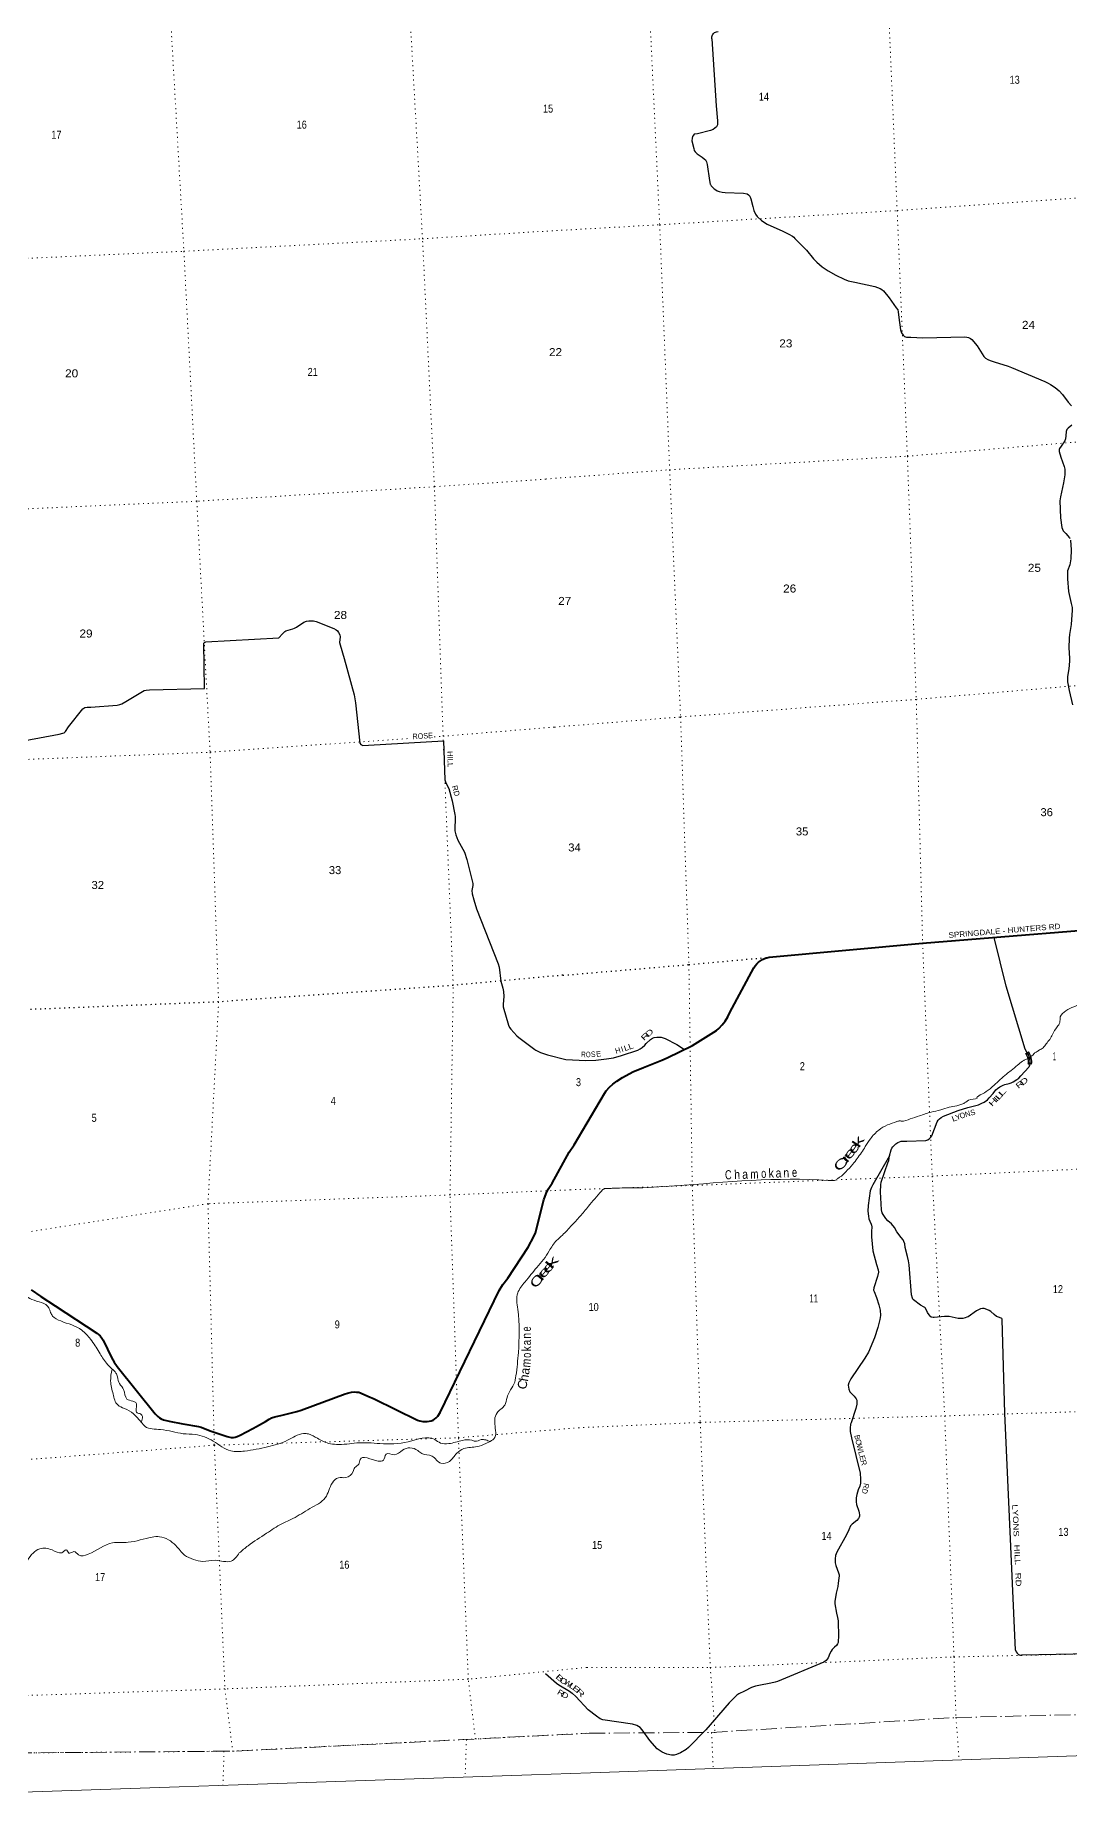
# Model space of a CAD drawing. Header units: feet. Extents: x 733631 to 986127, y 195788 to 388968.
# Drawn here: x 758373 to 780988, y 196389 to 234828 of the extents above; entities that cross this region are included whole.
import ezdxf
from ezdxf.enums import TextEntityAlignment as Align

# ---------------------------------------------------------------- set-up
doc = ezdxf.new("R2010")
doc.units = ezdxf.units.FT
doc.header["$LTSCALE"] = 70
doc.header["$PDMODE"] = 32
doc.header["$PDSIZE"] = 35
doc.linetypes.add('DOT_DASHED', pattern=[7.7, 5, -1.2, 0.3, -1.2])
doc.linetypes.add('DOTTED', pattern=[1.5, 0.3, -1.2])
for name, color, linetype, lineweight in [('26', 7, 'Continuous', 40), ('29', 7, 'Continuous', 25), ('31', 7, 'Continuous', 13), ('39', 7, 'Continuous', 13), ('4', 7, 'Continuous', 13), ('44', 7, 'DOT_DASHED', 13), ('6', 7, 'DOTTED', 25), ('7', 7, 'DOTTED', 13)]:
    doc.layers.add(name, color=color, linetype=linetype, lineweight=lineweight)
for name, color, linetype in [('27', 7, 'Continuous'), ('30', 7, 'Continuous'), ('41', 7, 'Continuous')]:
    doc.layers.add(name, color=color, linetype=linetype)

msp = doc.modelspace()

# ---------------------------------------------------------------- linework, layer by layer
at = {"layer": '26'}
for points in [[(770041.98, 210397.32), (770154.75, 210560.76), (770814.68, 211683.08), (770855.57, 211739.11), (770924.48, 211818.11), (771001.28, 211889.46), (771085.11, 211952.4), (771211.65, 212034.65), (771435.81, 212155.07), (771671.33, 212251.4), (772073.02, 212414.46), (772187.76, 212461.64), (772743.23, 212731.99), (773267.39, 213058.93), (773316.33, 213102.64), (773390.63, 213181.17), (773456.3, 213267.04), (773512.64, 213359.3), (773559.03, 213456.95), (774081.23, 214428.64), (774084.63, 214434.3), (774114.03, 214477.2), (774147.75, 214516.79), (774185.43, 214552.65), (774226.64, 214584.37), (774270.95, 214611.6), (774317.86, 214634.06), (774366.86, 214651.49), (774417.41, 214663.7), (777770.82, 214969.36), (782994.99, 215391.35)], [(769543.84, 209497.41), (769587.65, 209587.71), (769671.87, 209722.81), (770041.98, 210397.32)], [(763404.49, 204510.97), (763488.83, 204561.03), (763541.32, 204590.57), (763609.65, 204613.17), (763773.56, 204650.42), (764095.58, 204725.55), (764187.17, 204754.02), (765146, 205112.28), (765198.34, 205130.41), (765290.1, 205149.99), (765347.74, 205156.64), (765398.73, 205154.42), (765447.5, 205147.77), (765496.28, 205130.02), (765642.6, 205065.69), (765779.7, 205004.54), (766733.16, 204538.84), (766782.11, 204524.43), (766843.07, 204512.23), (766942.16, 204512.56), (767027.08, 204525.54), (767070.31, 204542.18), (767102.59, 204560.18), (767139.04, 204588.76), (767175.61, 204629.8), (767226.99, 204708.67), (768513.91, 207372.88), (768593.35, 207503.61), (768701.86, 207642.12), (769147.59, 208319.94), (769273.88, 208553.26), (769307.21, 208639.38), (769494.54, 209354.79), (769543.84, 209497.41)], [(758287.52, 207391.58), (758497.45, 207244.24), (758809.23, 207042.23), (759724.04, 206443.09), (759793.17, 206380.05), (759833.08, 206335.68), (759861.81, 206289.56), (759955.94, 206089.1), (760038.77, 205910.2), (760099.11, 205809.94), (760164.91, 205713.61), (760996.98, 204680.82), (761056.84, 204620.93), (761089.65, 204592.23), (761130, 204567.69), (761180.99, 204547.73), (761299.42, 204517.55), (761601.09, 204456.26), (761941.4, 204403.54), (761997.93, 204386.33), (762198.13, 204303.03), (762571.77, 204181.3), (762660.8, 204162.85), (762709.57, 204160.63), (762745.04, 204165.07), (762789.38, 204180.6), (762856.29, 204207.83), (763133.63, 204359.1), (763213.86, 204400.07), (763404.49, 204510.97)]]:
    msp.add_lwpolyline(points, dxfattribs=at)
at = {"layer": '29'}
msp.add_line((783606.99, 199479.56), (779932.67, 199396.66), dxfattribs=at)
for points in [[(773165.03, 234750.98), (773165.99, 234788.26), (773171.11, 234810.2), (773178.11, 234834), (773184.17, 234845.67), (773197.71, 234862.01), (773223.36, 234883.01), (773242.49, 234894.68), (773262.54, 234901.69), (773303.57, 234908.19)], [(773165.03, 234750.98), (773257.76, 233281.06), (773290.25, 232954.8)], [(773290.25, 232954.8), (773289.14, 232868.84), (773264.88, 232825.91), (773229.43, 232794.16), (773193.98, 232762.42), (773132.41, 232741.88), (772848.79, 232667.19), (772774.15, 232659.73), (772761.09, 232642.93), (772742.43, 232613.05), (772731.23, 232575.71), (772729.37, 232517.82), (772766.69, 232346.05), (772780.67, 232304.04), (772798.41, 232276.97), (772841.32, 232234.02), (772953.28, 232159.33), (772996.19, 232123.86), (773021.38, 232100.53), (773044.71, 232056.65), (773057.77, 232002.49), (773110.01, 231651.47), (773129.6, 231572.13), (773135.2, 231560.93), (773150.12, 231534.79), (773177.19, 231502.1), (773213.56, 231463.83), (773247.15, 231443.3), (773278.87, 231426.49), (773326.46, 231412.48), (773387.09, 231396.62), (773453.34, 231390.07), (773856.38, 231375.14), (773935.67, 231361.14), (773968.33, 231337.79), (773991.64, 231308.86), (774013.11, 231248.17), (774057.89, 231083.86), (774080.29, 230994.24), (774116.66, 230911.16), (774157.71, 230858.88), (774251.95, 230777.65), (774371.37, 230695.5), (774714.69, 230538.66), (774848.09, 230477.99), (774923.67, 230434.1), (774954.45, 230408.9), (774980.57, 230382.76), (775028.17, 230329.54), (775229.68, 230127.89), (775386.42, 229933.71), (775458.24, 229859.97), (775577.66, 229762.87), (775704.54, 229673.25), (775871.55, 229582.69), (776058.15, 229493.07), (776146.76, 229458.53), (776289.52, 229425.85), (776722.41, 229328.76), (776840.88, 229290.49), (776878.19, 229268.08), (776916.46, 229239.14), (777035.88, 229082.3), (777192.62, 228865.71), (777227.11, 228818.1), (777237.4, 228776.09), (777252.32, 228656.59), (777289.64, 228380.25), (777309.21, 228321.44), (777341.89, 228268.23), (777372.65, 228239.29), (777416.52, 228223.42), (777513.55, 228223.42), (777774.78, 228208.48), (778692.8, 228230.88)], [(778692.8, 228230.88), (778739.44, 228225.28), (778773.96, 228215.01), (778815.94, 228195.41), (778842.99, 228175.8), (778962.41, 228033.9), (779111.68, 227802.37), (779144.34, 227765.96), (779193.78, 227735.16), (779248.83, 227713.69), (779335.59, 227682.88), (779641.6, 227585.79), (779716.23, 227557.78), (780440.21, 227257.17), (780517.65, 227218.89), (780567.09, 227189.95), (780668.78, 227119.93), (780753.68, 227048.05), (780828.32, 226965.9), (780955.2, 226801.59), (781022.37, 226719.44)], [(781029.84, 226301.2), (780955.2, 226233.98), (780924.41, 226201.3), (780910.42, 226159.3), (780902.95, 226062.21), (780896.43, 226003.39), (780880.56, 225957.65), (780798.46, 225838.15), (780763.01, 225791.46), (780753.68, 225763.46), (780755.55, 225724.25), (780791, 225599.16), (780865.64, 225397.51), (780877.76, 225336.82), (780880.56, 225263.07), (780875.9, 225209.85), (780850.71, 225039.02), (780783.54, 224732.81), (780772.33, 224645.04), (780783.54, 224269.76), (780813.39, 224060.64), (780827.38, 224024.22), (780846.04, 223988.75), (780872.17, 223958.86), (780902.95, 223926.2), (780979.45, 223832.84), (780989.72, 223816.96)], [(781001.84, 223780.56), (781017.7, 223574.24), (781010.24, 223372.59), (780987.85, 223245.62), (780940.27, 223113.98), (780935.6, 223073.85), (780935.6, 222939.41), (780958, 222663.08), (781017.7, 222401.68), (781039.17, 222309.25), (781040.1, 222252.31), (781017.7, 221938.63), (780982.26, 221722.04), (780972.92, 221639.89), (780965.46, 221430.77), (780980.39, 221206.71), (780981.32, 221138.56), (780965.46, 220967.72), (780937.47, 220799.67), (780935.6, 220728.73), (780939.34, 220685.78), (780972.92, 220497.2), (781046.71, 220180.14)], [(758155.99, 219405.35), (758898.29, 219544.85), (758981.31, 219561.82), (759010.04, 219573.64), (759035.21, 219596.65), (759103.93, 219700.35), (759417.16, 220097.89), (759459.61, 220124.67), (759506.76, 220133.66), (759589.04, 220135.22), (760163.87, 220175.16), (760220.83, 220187.58), (760270.23, 220207.81), (760358.19, 220257.72), (760756.22, 220493.68), (760797.92, 220505.52), (760870.52, 220508.48), (762076.51, 220538.36), (762060.54, 221532.3), (762075.61, 221549.21), (762105.89, 221558.34), (763700.44, 221650.63), (763781.71, 221738.56), (763827.09, 221788.52), (763853.84, 221801.95), (764007.3, 221846.57), (764040.41, 221860.42), (764083.08, 221882.89), (764247.76, 221987.41), (764305.38, 222013.21), (764357.03, 222022.2), (764404.18, 222022.2), (764460.26, 222016.36), (764511.97, 222001.97), (764901.73, 221855.47), (764952.09, 221823.34), (764979.03, 221798.63), (765003.74, 221767.17), (765034.2, 221711.98), (765041.91, 221672.8), (765028.44, 221549.22), (765036.57, 221492.62), (765124.44, 221198.28), (765348.44, 220402.22), (765373.34, 220226.08), (765469.57, 219346.2), (765491, 219315.78), (765535.96, 219296.6), (765658.85, 219297.67), (767297.43, 219397.83), (767327.8, 218545.08), (767346.76, 218479.77), (767414.22, 218349.68), (767490.88, 218085.08), (767547.86, 217781.13), (767554.44, 217741.42), (767546.43, 217424.99), (767565.82, 217340.74), (767608.7, 217220.19), (767759.8, 216958.68), (767808.22, 216799.62), (767943.07, 216277.95), (767940.94, 216229.3), (767920.61, 216120.66), (767927.61, 216051.57), (767960.87, 215920.07), (768022.98, 215719.29), (768494.18, 214520.74), (768517.92, 214446.7), (768551.16, 214138.55), (768597.27, 213987.45), (768609.99, 213915.31), (768614.27, 213806.95), (768601.01, 213638.94), (768605.03, 213575.03), (768715.53, 213177.2), (768741.09, 213127.66), (768769.42, 213089.57), (768901.91, 212946.89), (768946.91, 212910.7), (769292.63, 212645.81), (769317.33, 212632.32), (769345.02, 212619.16), (769422.02, 212582.52), (769567.98, 212530.84), (769972.29, 212423.2)], [(780117.55, 212327.72), (780118.9, 212400.15), (780116.37, 212421.86), (780109.31, 212454.18), (780100.73, 212484.99), (780085.08, 212520.84), (780014.28, 212653.24), (779592.98, 214031.78), (779331.11, 215096.22)], [(769972.29, 212423.2), (770408.17, 212405.04), (770624.61, 212412.51), (770859.72, 212438.65), (771012.72, 212464.79), (771191.85, 212513.33), (771546.37, 212632.83), (771597.68, 212656.17), (771640.6, 212687.91), (771696.57, 212742.06), (771729.23, 212778.47), (771822.53, 212864.35), (771868.24, 212889.56), (771900.89, 212905.43), (771963.4, 212915.7), (772053.9, 212912.9), (772101.47, 212900.77), (772143.46, 212886.76), (772397.22, 212752.33), (772566.67, 212646.06)], [(777050.07, 210319.44), (777082.03, 210449.68), (777099.77, 210486.09), (777123.08, 210516.9), (777186.52, 210580.38), (777226.65, 210611.19), (777264.89, 210628.93), (777301.28, 210637.33), (777429.09, 210640.13), (777839.59, 210655.07), (777883.45, 210667.2), (777914.22, 210688.68), (777950.62, 210730.69), (777970.2, 210759.63), (778085.88, 211062.1), (778113.89, 211099.44), (778141.86, 211129.32), (778179.19, 211157.33), (778223.96, 211185.33), (778548.63, 211308.56), (778761.34, 211375.78), (778992.71, 211435.53), (779066.44, 211468.2), (779112.13, 211495.27), (779185.85, 211546.62), (779227.81, 211584.9), (779309.91, 211681.99), (779369.62, 211764.14), (779406.03, 211794.95), (779459.18, 211827.62), (779533.84, 211866.84), (779567.41, 211879.9), (779660.7, 211898.57), (779703.64, 211913.51), (779746.53, 211935.92), (779832.36, 211988.2), (779871.57, 212021.81), (779918.19, 212070.35), (780089.86, 212257.06), (780101.55, 212274.34), (780111.81, 212297.68), (780117.55, 212327.72)], [(777050.07, 210319.44), (776682.27, 209685.56), (776649.62, 209626.75), (776622.56, 209551.13), (776577.78, 209229.98), (776574.99, 209107.69), (776585.24, 208998.45), (776598.31, 208938.71), (776615.1, 208893.89), (776644.95, 208826.68), (776654.29, 208800.54), (776657.09, 208767.87), (776652.42, 208662.37), (776652.42, 208550.34), (776682.27, 208244.13), (776764.37, 207945.39), (776801.69, 207825.89), (776807.28, 207773.62), (776786.76, 207683.99), (776704.66, 207430.06), (776699.06, 207381.52), (776708.39, 207349.79), (776764.37, 207220.94), (776816.62, 207064.1), (776842.73, 206942.75), (776846.47, 206825.11), (776837.13, 206739.24), (776794.23, 206563.71), (776721.45, 206335.94), (776585.24, 206025.98), (776510.61, 205891.54), (776204.6, 205443.43)], [(779509.19, 206737.38), (779506.75, 206749.96), (779498.36, 206765.82), (779453.58, 206780.76), (779387.33, 206807.84), (779334.16, 206847.97), (779259.53, 206915.19), (779226.87, 206936.67), (779177.43, 206960), (779114.92, 206979.62), (779079.46, 206983.35), (779035.62, 206974.94), (779002.96, 206959.08), (778946.06, 206930.13), (778765.99, 206800.37), (778737.08, 206788.23), (778698.82, 206774.23), (778647.52, 206765.82), (778592.47, 206761.16), (778550.49, 206765.82), (778348.97, 206803.16), (778300.47, 206806.91), (778251.95, 206803.16), (778020.58, 206780.76), (778000.06, 206780.77), (777973.93, 206788.24), (777957.14, 206793.84), (777938.48, 206810.63), (777878.77, 206892.78), (777830.26, 206986.15), (777819.06, 207001.09), (777804.13, 207012.28), (777722.04, 207057.09), (777572.76, 207169.12), (777557.84, 207185.94), (777546.64, 207206.47), (777527.98, 207281.14), (777475.74, 207938.37), (777464.54, 208020.54), (777438.42, 208117.61), (777386.18, 208311.79), (777378.71, 208393.95), (777361.92, 208448.11), (777343.26, 208481.72), (777304.08, 208535.85), (777207.05, 208655.34), (777154.81, 208752.43), (777087.63, 208834.59), (777013, 208901.8), (776966.35, 208952.23), (776908.51, 209036.23), (776884.25, 209071.73), (776871.19, 209140.79), (776848.8, 209529.15), (776856.26, 209685.99), (776867.45, 209745.76), (776945.83, 209977.26), (777013, 210163.97), (777031.65, 210216.28), (777050.07, 210319.44)], [(779803.26, 199509.65), (779569.41, 204694.64), (779509.19, 206737.38)], [(776204.6, 205443.43), (776156.09, 205351.96), (776146.76, 205301.55), (776156.09, 205217.53), (776176.62, 205159.65), (776226.99, 205109.23), (776273.64, 205062.55), (776320.29, 205008.41), (776331.48, 204978.53), (776333.35, 204943.06), (776331.48, 204888.91), (776310.96, 204793.69), (776208.33, 204481.88), (776197.14, 204448.27), (776184.08, 204360.51), (776189.67, 204291.43), (776213.94, 204151.39), (776407.99, 203382.13), (776415.45, 203247.7), (776415.45, 203161.82), (776400.53, 203098.33), (776363.21, 203016.18), (776333.35, 202911.62), (776318.42, 202840.67), (776318.43, 202754.78), (776325.88, 202691.3), (776373.46, 202552.2), (776383.73, 202513.92), (776390.26, 202468.17), (776387.46, 202442.97), (776382.79, 202419.63), (776366.93, 202388.82), (776333.35, 202344.01), (776228.86, 202261.85), (776196.2, 202227.31), (776154.23, 202142.36), (776109.44, 202030.33), (775893, 201649.43), (775867.8, 201581.28), (775855.68, 201507.53), (775856.61, 201416.97), (775870.61, 201358.16), (775930.32, 201201.32), (775944.31, 201159.31), (775944.31, 201131.31), (775941.51, 201083.69), (775926.58, 200973.53), (775915.39, 200902.58), (775882.6, 200758.2)], [(775882.6, 200758.2), (775852.88, 200576.77), (775851.94, 200519.82), (775889.26, 200318.17), (775911.65, 200221.07), (775920.98, 200152), (775934.04, 199802.84), (775927.51, 199710.42), (775921.91, 199676.81), (775910.72, 199645.07), (775884.59, 199609.59), (775844.48, 199571.31), (775795.03, 199523.71), (775769.84, 199489.16), (775739.99, 199436.88), (775707.33, 199340.73), (775687.74, 199309.91), (775660.69, 199280.98), (775613.11, 199250.17), (774598.06, 198824.46), (774548.6, 198806.73), (774456.25, 198787.12), (774187.56, 198734.84), (774116.64, 198719.91), (774030.82, 198690.02), (773874.08, 198615.34), (773756.52, 198551.87), (773711.74, 198521.99), (773665.1, 198480.91), (773545.69, 198353.94), (773029.16, 197764.9)], [(779803.26, 199509.65), (779808.09, 199485.93), (779814.62, 199470.99), (779836.08, 199441.12), (779861.27, 199418.72), (779875.26, 199409.38), (779890.19, 199403.78), (779907.91, 199398.18), (779932.67, 199396.66)], [(769531.13, 198996.37), (769770.06, 198787.36), (769820.75, 198748.65), (770049.56, 198615.19), (770111.38, 198571.66), (770193.33, 198492.3), (770461.4, 198205.41)], [(773029.16, 197764.9), (772653.78, 197377.44), (772602.5, 197337.72), (772478.38, 197261.68), (772392.55, 197224.34), (772340.3, 197213.14), (772280.6, 197213.14), (772182.56, 197233.71), (772075.35, 197276.62), (771971.63, 197350.18), (771810.43, 197533.27), (771638.72, 197769.54), (771596.63, 197815.11), (771526.77, 197859.17), (771431.92, 197889.08), (770784.14, 197986.13), (770725.9, 198007.43), (770642.62, 198066.58), (770461.4, 198205.41)]]:
    msp.add_lwpolyline(points, dxfattribs=at)
at = {"layer": '29', "linetype": 'DOTTED', "lineweight": 100}
msp.add_arc((779766.09, 212370.58), 352.44, 353.60319, 35.65933, dxfattribs=at)
at = {"layer": '31'}
for p, q in [((780017.33, 212558.91), (780084.7, 212591.77)), ((780029.27, 212555.83), (780082.26, 212581.67)), ((780077.45, 212333.3), (780153.35, 212323.52)), ((780146.34, 212332.48), (780086.21, 212340.23))]:
    msp.add_line(p, q, dxfattribs=at)
for centre, radius, start, end in [((779775.01, 212369.84), 373.2, 354.25558, 34.58396), ((779775.01, 212369.84), 381.2, 353.0081, 35.63948), ((779761.54, 212369.81), 318.01, 353.40762, 36.47549), ((779761.54, 212369.81), 326.01, 354.79485, 34.79124)]:
    msp.add_arc(centre, radius, start, end, dxfattribs=at)
msp.add_point((780086.21, 212340.23), dxfattribs=at)
at = {"layer": '39'}
for points in [[(780068.77, 212450.93), (780209.33, 212556.45), (780219.04, 212568.89), (780254.75, 212590.24), (780316.13, 212630.6), (780405.4, 212683.97), (780469.49, 212766.85), (780549.22, 212866.39), (780606.42, 212975.31), (780710.43, 213138.26), (780768.08, 213233.05), (780780.36, 213356.69), (780899.46, 213489.82), (781074.46, 213580.3), (781281.96, 213665.76), (781575.01, 213794.37), (781737.79, 213823.84), (781872.88, 213769.58), (782039.09, 213690.06), (782127.81, 213632.3), (782165.81, 213580.99), (782133.77, 213507.22), (782129.18, 213395.95), (782243.02, 213310.71), (782313.51, 213254.38), (782476.51, 213148.49), (782585.24, 213032.77), (782748.67, 212977.41), (782771.13, 212970.05), (782867.35, 212930.71), (782921.37, 212883.95), (783002.08, 212823.91), (783052.95, 212748.76), (783082.23, 212717.38), (783146.97, 212715.42), (783229.86, 212778.69), (783383.04, 212856.34), (783422.79, 212877.82), (783595.65, 212972.27), (783830.47, 213024.26), (784006.88, 213070.33), (784189.03, 213062.03), (784381.03, 213062.14), (784517.19, 213038.22), (784685.15, 213031.49)], [(770098.37, 208798.5), (770280.87, 208992.92), (770465.82, 209217.06), (770752.45, 209549.53), (770820.3, 209602.09), (770879.18, 209605.74), (770986, 209609.91), (771033.46, 209611.08), (771260.86, 209620.33), (771423.94, 209620.33), (772349.35, 209662.03), (775708.85, 209781.38), (775842.23, 209781.62), (775882.23, 209795.03), (775901.85, 209813.84), (775955.28, 209849.91), (776006.7, 209885.9), (776092.99, 209969.49), (776243.31, 210137.97), (776340.52, 210260.3), (776518.2, 210522.6), (776630.04, 210693.88), (776814.04, 210883.65), (777000.53, 210994.7), (777208.35, 211070.06), (777276.61, 211084.38), (777298.95, 211081.05), (777501.66, 211125.95), (777703.68, 211193.05), (777953.7, 211275.83), (778166.38, 211325.09), (778352.44, 211385.61), (778515.22, 211415.08), (778605.31, 211442.22), (778687.14, 211475.15), (778822.14, 211552.22), (778958.17, 211597), (778956.08, 211598.95), (778967.75, 211613.47), (779160.29, 211724.71), (779331.76, 211863.56), (779603.01, 212106.64), (779703.57, 212186.64), (779845.45, 212302.32), (779951.87, 212388.58), (780007.45, 212420.67), (780069.45, 212451.25)], [(762835.4, 201633.97), (763027.1, 201792.15), (763431.75, 202064.64), (763765.34, 202274.81), (764006.55, 202387.82), (764378.23, 202607.01), (764715.21, 202843.5), (764870.49, 203170.26), (765000.86, 203280.48), (765162.13, 203282.52), (765324.25, 203413.71), (765358.39, 203501.34), (765447.23, 203578.23), (765475.03, 203677.81), (765871.06, 203645.38), (765987.6, 203662.44), (766042.81, 203794.99), (766222.56, 203783.36), (766399.63, 203880.63), (766565.65, 203935.25), (766734.56, 203872.9), (766824.87, 203808.58), (767048.09, 203751.63), (767243.51, 203595.11), (767426, 203636.02), (767588.94, 203815.67), (767741.73, 203916.37), (768033.05, 203960.01), (768223.01, 204025.32), (768430.83, 204183.9), (768430.49, 204361.46), (768468.54, 204699.4), (768635.81, 204867.05), (768688.06, 205037.86), (768739.49, 205160.23), (768838.19, 205328.17), (768882.08, 205510.89), (768934.1, 206018.68), (768920.82, 206966.75), (768920.13, 207321.87), (769079.62, 207559.95), (769337.93, 207879.21), (769484.84, 208054.42), (769607.28, 208241.13), (769771, 208471.24), (769897.24, 208585.4), (770098.37, 208798.5)], [(739290.14, 208174.75), (739834.32, 207975.38), (740507.62, 207738.04), (740810.88, 207624.59), (741017.89, 207488.54), (741232.27, 207217.47), (741727.68, 206670.97), (741941.71, 206414.02), (742046.95, 206398.51), (742256.79, 206393.69), (742523.22, 206301.51), (742736.75, 206064.73), (742970.46, 205745.72), (743336.32, 205300.89), (743592.52, 204887.61), (743860.88, 204553.33), (744131.84, 204277.64), (744377.35, 204134.49), (744724.28, 203884.91), (744857.71, 203789.39), (745249.01, 203785.1), (745818.36, 203757.03), (746075.61, 203628.29), (746242.29, 203410.51), (746367.25, 203004.02), (746436.9, 202795.92), (746530.37, 202521.82), (746639.31, 202274.34), (746973.78, 201957.86), (747119.89, 201675), (747220.67, 201431.35), (747378.42, 201330.38), (747675.53, 201220.81), (747853.07, 201053.75), (748058.39, 200822.82), (748235.45, 200429.75), (748320.45, 200008.13), (748485.22, 199786.27), (748708.48, 199563.86), (749180.08, 199083.34), (749598.44, 198635.8), (749850.79, 198460.53), (749991.88, 198381.34), (750176.78, 198406.16), (750343.42, 198353.85), (750609.33, 198364.57), (750899.83, 198523.21), (751015.34, 198547.38), (751216.92, 198502.92), (751365.9, 198512.72), (751613.43, 198533.06), (751866, 198430.44), (752087.68, 198436.01), (752648.84, 198494.51), (753368.45, 198587.25), (753852.27, 198756.8), (754450.38, 199034.15), (754776.83, 199288.53), (755163.97, 199780.53), (755592.3, 200073.79), (755973.47, 200317.44), (756248.02, 200550.34), (756333.19, 200776.46), (756542.86, 201023.88), (756748.62, 201347.87), (756942.44, 201502.06), (757243.15, 201491.46), (757614.9, 201299.01), (757861.35, 201280.99), (758081.59, 201345.04), (758326.54, 201633.69), (758473.53, 201724.16), (758742.3, 201700.64), (758955.54, 201639.41), (759003.16, 201670.87), (759052.75, 201704.4), (759110.96, 201633.22), (759215.06, 201664.09), (759323.71, 201592.16), (759529.06, 201605.39), (760063.33, 201854.9), (760403.81, 201867.49), (760927.3, 201981.54), (761094.47, 201989.77), (761448.12, 201794.85), (761638.69, 201589.78), (761834.69, 201491.8), (762033.33, 201450.38), (762308.97, 201475.46), (762660.27, 201458.06), (762835.4, 201633.97)], [(757623.78, 207730.19), (757844.13, 207544.03), (758011.59, 207376.72), (758298.74, 207180.13), (758670.29, 206995.75), (758711.11, 206893.86), (758755.37, 206816.28), (758933.48, 206707.75), (759390.11, 206507.35), (759584.56, 206308.43), (759773.09, 206022.59), (759932.21, 205784.44), (760050.26, 205658.26)], [(760053.93, 205654.6), (760022.46, 205395.24), (760077.89, 205110.1), (760176.5, 204872.45), (760323.59, 204795.43), (760520.08, 204677.27), (760615.22, 204580.79), (760691.87, 204497.96)], [(760691.87, 204497.96), (760717.1, 204619.67), (760675.4, 204675.12), (760602.16, 204701.53), (760583.85, 204789.86), (760572.51, 204922.75), (760511.21, 204955.52), (760379.07, 204998.61), (760307.4, 205206.67), (760219.48, 205337.64), (760169.41, 205487.72), (760139.15, 205569.69), (760050.26, 205658.26)], [(760691.87, 204497.96), (760774.86, 204403.19), (761115.36, 204333.05), (761611.63, 204242.61), (761870.23, 204222.87), (762266.93, 204081.5), (762651.36, 203865.15), (762949.86, 203862.56), (763451.74, 203953.87), (763887.73, 204100.02), (764239.03, 204246.06), (764348.15, 204236.7), (764542.04, 204142.69), (764786.75, 204031.8), (764956.72, 204007.82), (765186.41, 204015.61), (765403.56, 204041.25), (765908.02, 204027.69), (766528.17, 204065.47), (767109.68, 204116.4), (767232.58, 204038.77), (767412.38, 204025.13), (767713.08, 204097.25), (767920.75, 204098.44), (767983.77, 204077.82), (768124.04, 204113.63), (768221.02, 204105.98), (768319.4, 204069.88)]]:
    msp.add_spline(points, degree=3, dxfattribs=at)
at = {"layer": '4'}
for points in [[(862926.63, 200194.17), (832122.26, 199031.09), (801316.31, 197907.66), (770508.82, 196826.61)], [(862926.63, 200194.17), (832122.26, 199031.09), (801316.31, 197907.66), (770508.82, 196826.61)], [(770508.82, 196826.61), (769225.15, 196782.49), (767941.5, 196738.44), (766657.82, 196694.46), (765374.12, 196650.57), (764090.43, 196606.73), (762806.74, 196562.98), (761523.05, 196519.29), (760239.36, 196475.68), (758955.67, 196432.15), (757671.96, 196388.69)], [(770508.82, 196826.61), (769225.15, 196782.49), (767941.5, 196738.44), (766657.82, 196694.46), (765374.12, 196650.57), (764090.43, 196606.73), (762806.74, 196562.98), (761523.05, 196519.29), (760239.36, 196475.68), (758955.67, 196432.15), (757671.96, 196388.69)]]:
    msp.add_lwpolyline(points, dxfattribs=at)
at = {"layer": '44'}
for points in [[(770479.02, 197693.29), (773158.66, 197709.42), (778499.58, 198035.32), (783756.39, 198161.65), (789036.87, 198242.27), (789155.79, 198243.31), (794353.06, 198344.24), (794461.04, 198344.05), (799737, 198623.28), (799811.3, 198620.49), (801287.8, 198704.33)], [(739672.18, 196627.58), (757414.69, 197256.29), (762776.53, 197301.68), (770479.02, 197693.29)]]:
    msp.add_lwpolyline(points, dxfattribs=at)
at = {"layer": '6'}
for points in [[(769908.79, 214269.17), (772662.16, 214502.29), (777770.82, 214969.36), (782973.2, 215390.52), (788369.29, 215514.61), (793694.69, 215674.52), (796386.54, 215744.77), (800675.91, 215806.27)], [(769908.79, 214269.17), (767510.19, 214048.34), (762383.14, 213685.45), (757224.04, 213477.14), (752411.45, 213364.3), (746667.54, 213320.88), (740934.35, 213251.5), (739123.11, 213253.88)]]:
    msp.add_lwpolyline(points, dxfattribs=at)
at = {"layer": '7'}
for p, q in [((762501.08, 197299.35), (762476.71, 196551.75)), ((767799.5, 197557.06), (767771.44, 196732.61))]:
    msp.add_line(p, q, dxfattribs=at)
for points in [[(776777.84, 243009.04), (776806.52, 241767.63), (776984.95, 236352.56), (777214.23, 230991.65), (777437.77, 225620.45), (777631.33, 220302.84), (777770.82, 214969.36), (777979.53, 209876.5), (778253.65, 204632.2), (778455.84, 199361.33), (778499.58, 198035.32), (778566.53, 197105.26)], [(767995.82, 197567.04), (767839.78, 198874.15), (767624.98, 204153.56), (767441.68, 209464.03), (767510.19, 214048.34), (767289.21, 219497.1), (767100.32, 224952.72), (766839.67, 230374.24), (766534, 235822.89), (766282.24, 241293.07), (766202.56, 242644.02)], [(771491.5, 242825.94), (771579.57, 241527.1), (771764.43, 236164.76), (772023.83, 230681.57), (772240.87, 225324.31), (772479.68, 219917.23), (772662.16, 214502.29), (772735.3, 209671.78), (772910.47, 204488.95), (773129.59, 199129.73), (773232.96, 197706.63), (773158.66, 197709.42), (773193.09, 196919.12)], [(760986, 241540.82), (761013.69, 241025.51), (761314.27, 235538.39), (761623.68, 230101.94), (761905.62, 224634.54), (762196.16, 219145.16), (762383.14, 213685.45), (762151.1, 209272.59), (762289.32, 203991.26), (762521.48, 198661.83), (762690.02, 197300.95)], [(769349.36, 230530.63), (772023.83, 230681.57), (777214.23, 230991.65), (782413.07, 231354.53), (787832.58, 231577), (793147.36, 231704.38), (798389.05, 231816.89), (800100.55, 231886.99)], [(738587.17, 229482.42), (740150.11, 229528.13), (745713.94, 229678.01), (751347.71, 229690.41), (756414.85, 229866.15), (761623.68, 230101.94), (766839.67, 230374.24), (769349.36, 230530.63)], [(769535.49, 225120.34), (772240.87, 225324.31), (777437.77, 225620.45), (782628.27, 226055.8), (788090.7, 226198.83), (793308.13, 226356.22), (798645.45, 226493.22), (800291.94, 226537.85)], [(769535.49, 225120.34), (767100.32, 224952.72), (761905.62, 224634.54), (756718.85, 224403.33), (751752.13, 224244.24), (746128.64, 224224.03), (740483.25, 224110.44), (738765.58, 224080.19)], [(769722.09, 219696.23), (772479.68, 219917.23), (777631.33, 220302.84), (782827.57, 220748.48), (788149.18, 220870.83), (793501.5, 221044.67), (800482.92, 221200.15)], [(767096.35, 219483.77), (767289.21, 219497.1), (769722.09, 219696.23)], [(738944.18, 218671.9), (740721.73, 218688.36), (746367.66, 218779.76), (752076.27, 218864.67), (756968.4, 218941.17), (762196.16, 219145.16), (766576.59, 219447.86)], [(770070.22, 209576.55), (772735.3, 209671.78), (777979.53, 209876.5), (783222.44, 210123.61), (785997.17, 209358.05), (788558.98, 209706.99), (793857.67, 210236.72), (799302.61, 210486.28), (800864.09, 210546.78)], [(770070.22, 209576.55), (767441.68, 209464.03), (762151.1, 209272.59), (757016.84, 208465.59), (752462.96, 208246.25), (747345.45, 208227.1)], [(770249.23, 204373.17), (772910.47, 204488.95), (778253.65, 204632.2), (783454.74, 204795.12), (786271.96, 204220.85), (788916.89, 204433.04), (794101.72, 204534.84), (799492.77, 205083.7), (801057.46, 205142.23)], [(739463.27, 202953.89), (741300.01, 202995.77), (746899, 203110.21), (752466.51, 203110.85), (757032.21, 203586.76), (762289.32, 203991.26), (767624.98, 204153.56), (770249.23, 204373.17)], [(770429.53, 199132.01), (773129.59, 199129.73), (778455.84, 199361.33), (783686.6, 199480.77), (788883.27, 199655.68), (794334.39, 199580.14), (799683.23, 199800.34), (801247.51, 199830.56)], [(770429.53, 199132.01), (767839.78, 198874.15), (762521.48, 198661.83), (757341.33, 198489.31), (752675.12, 198000.79), (747114.33, 198054.79), (741537.58, 197856.16), (739633.54, 197797.8)], [(751907.14, 197061.24), (757209.74, 197249.03), (757397.17, 197256.14), (762499.68, 197297.89), (762690.02, 197300.95), (767799.5, 197557.06), (767995.82, 197567.04), (770479.02, 197693.29)]]:
    msp.add_lwpolyline(points, dxfattribs=at)

# ---------------------------------------------------------------- texts
at = {"layer": '27', "width": 1.1}
msp.add_text('SPRINGDALE - HUNTERS RD', height=120, rotation=4.628, dxfattribs=at).set_placement((778341.97, 215085.83))
at = {"layer": '30'}
for s, rotation, width, p in [('ROSE', 3.498, 0.95, (766847.41, 219443.07)), ('R', 42.629, 1.6, (771746.14, 212889.18)), ('D', 41.878, 1.55, (771836.64, 212965.4)), ('R', 357.614, 0.7, (770354.55, 212477.33)), ('O', 1.977, 0.65, (770465, 212477.04)), ('S', 1.977, 0.75, (770572.48, 212481.04)), ('E', 6.344, 0.8, (770693.9, 212490.65)), ('H', 16.628, 0.9, (771125.48, 212568.13)), ('I', 18.628, 0.9, (771222.61, 212595.66)), ('L', 18.628, 1.2, (771314, 212625.71)), ('L', 18.628, 1.2, (771410.85, 212658.37)), ('R', 38.346, 1.45, (779928.86, 211833.12)), ('D', 40.156, 1.5, (780027.23, 211906.93)), ('H', 46.782, 1.55, (779350.13, 211453.55)), ('I', 46.782, 1.4, (779419.61, 211518.22)), ('L', 48.989, 1.9, (779485.43, 211588.96)), ('L', 48.238, 1.95, (779556.77, 211668.61)), ('L', 20.784, 1.25, (778484.89, 211082.14)), ('Y', 20.784, 1.15, (778567.41, 211113.82)), ('O', 17.537, 0.95, (778658.95, 211146.55)), ('B', 282.832, 0.95, (776287.52, 204152.03)), ('O', 284.158, 0.85, (776313.36, 204043.46)), ('W', 284.158, 0.8, (776343.53, 203923.85)), ('L', 284.158, 1.1, (776372.67, 203800.11)), ('R', 284.158, 0.9, (776426.66, 203594.32)), ('D', 253.568, 0.95, (776450.39, 203000.77)), ('R', 256.776, 0.9, (776475.64, 203111.92)), ('B', 318.821, 1.7, (769802.21, 198852.25)), ('O', 322.632, 1.35, (769884.94, 198787.71)), ('W', 326.746, 1.1, (769985, 198734.53)), ('L', 325.746, 1.65, (770084.06, 198670.38)), ('E', 322.849, 1.55, (770167.29, 198612.02)), ('R', 329.746, 1.25, (769833.23, 198521.41)), ('D', 329.746, 1.25, (769927.54, 198470.52)), ('R', 315.92, 1.65, (770251.97, 198533.75))]:
    msp.add_text(s, height=120, rotation=rotation, dxfattribs=dict(at, width=width)).set_placement(p, align=Align.CENTER)
for s, rotation, p in [('HILL', 272.04, (767385.58, 218993.18)), ('RD', 286.157, (767512.51, 218286.72)), ('N', 17.537, (778771.89, 211179.52)), ('S', 14.48, (778881.02, 211212.05)), ('E', 284.158, (776399.95, 203700.19))]:
    msp.add_text(s, height=120, rotation=rotation, dxfattribs=at).set_placement(p, align=Align.CENTER)
at = {"layer": '30', "width": 1.3}
msp.add_text('LYONS   HILL   RD', height=120, rotation=272.582, dxfattribs=at).set_placement((779729.71, 202694.06))
at = {"layer": '41'}
for s, rotation, width, p in [('k', 56.867, 1.8, (776443.78, 210576.61)), ('C', 41.485, 1.65, (776046.54, 210064.65)), ('r', 48.941, 2.1, (776166.99, 210210.52)), ('e', 52.785, 1.75, (776250.68, 210318.16)), ('e', 56.207, 1.6, (776344.22, 210433.57)), ('C', 2.236, 0.75, (773527.21, 209805)), ('h', 2.236, 0.85, (773719.9, 209811.23)), ('a', 2.236, 0.85, (773894.15, 209817.47)), ('m', 2.236, 0.8, (774096.95, 209821.6)), ('o', 2.236, 0.75, (774300.31, 209836.38)), ('k', 2.236, 0.9, (774464.67, 209840.52)), ('a', 2.236, 0.85, (774623.15, 209844.6)), ('n', 2.236, 0.85, (774793.91, 209850.88)), ('e', 2.236, 0.75, (774974.56, 209859.27)), ('e', 49.631, 1.85, (769660.33, 207824.88)), ('k', 50.41, 2.05, (769744.75, 207928.33)), ('C', 51.182, 1.55, (769408.66, 207519.97)), ('r', 50.866, 2, (769496.16, 207629.69)), ('e', 50.866, 1.8, (769568.53, 207718.97)), ('e', 90.912, 0.75, (769207.74, 206534.62)), ('n', 90.693, 0.85, (769209.59, 206385.76)), ('k', 90.693, 0.85, (769213.12, 206101.71)), ('a', 90.693, 0.8, (769211.39, 206236.96)), ('m', 84.471, 0.85, (769200.14, 205779.5)), ('o', 88.001, 0.75, (769212.04, 205954.65)), ('C', 73.046, 1.05, (769118.94, 205288.92))]:
    msp.add_text(s, height=200, rotation=rotation, dxfattribs=dict(at, width=width)).set_placement(p, align=Align.CENTER)
for s, rotation, p in [('a', 82.075, (769177.12, 205599.51)), ('h', 79.949, (769155.23, 205449.13))]:
    msp.add_text(s, height=200, rotation=rotation, dxfattribs=at).set_placement(p, align=Align.CENTER)
at = {"layer": '7'}
for s, width, p in [('13', 0.85, (779672.13, 233764.85)), ('14', 0.85, (774191.54, 233394.64)), ('15', 0.85, (769473.81, 233134.73)), ('24', 1.1, (779941.68, 228404.78)), ('22', 1.1, (769603.67, 227808.37)), ('23', 1.1, (774637.39, 227999.5)), ('25', 1.1, (780070.49, 223091.63)), ('26', 1.1, (774721.91, 222638.76)), ('27', 1.1, (769804.94, 222367.88)), ('36', 1.05, (780345.63, 217747.89)), ('35', 1.05, (774999.94, 217327)), ('34', 1.05, (770025.29, 216976.77)), ('1', 0.4, (780617.62, 212408.02)), ('2', 0.85, (775086.15, 212192.35)), ('3', 0.85, (770192.82, 211843.55)), ('11', 0.65, (775298.01, 207113.39)), ('12', 0.85, (780617.08, 207316.48)), ('10', 0.85, (770469.17, 206926.01)), ('15', 0.85, (770546.37, 201721.89)), ('14', 0.85, (775560.38, 201921.24)), ('13', 0.85, (780737.57, 202008.65))]:
    msp.add_text(s, height=175, dxfattribs=dict(at, width=width)).set_placement(p)
for s, width, p in [('16', 0.85, (764199.36, 232783.53)), ('17', 0.85, (758837.04, 232563.56)), ('20', 1.1, (759170.61, 227344.35)), ('21', 0.85, (764440.02, 227375.68)), ('28', 1.1, (765046.51, 222060.93)), ('29', 1.1, (759484.95, 221654.83)), ('33', 1.05, (764927.87, 216480.84)), ('32', 1.05, (759741.27, 216154.9)), ('4', 0.85, (764888.38, 211434.45)), ('5', 0.85, (759662.38, 211063.33)), ('9', 0.85, (764975.83, 206545.56)), ('8', 0.85, (759302.46, 206146.71)), ('16', 0.85, (765130.45, 201291.25)), ('17', 0.85, (759793.21, 201019.62))]:
    msp.add_text(s, height=175, dxfattribs=dict(at, width=width)).set_placement(p, align=Align.CENTER)

doc.saveas('drawing.dxf')
